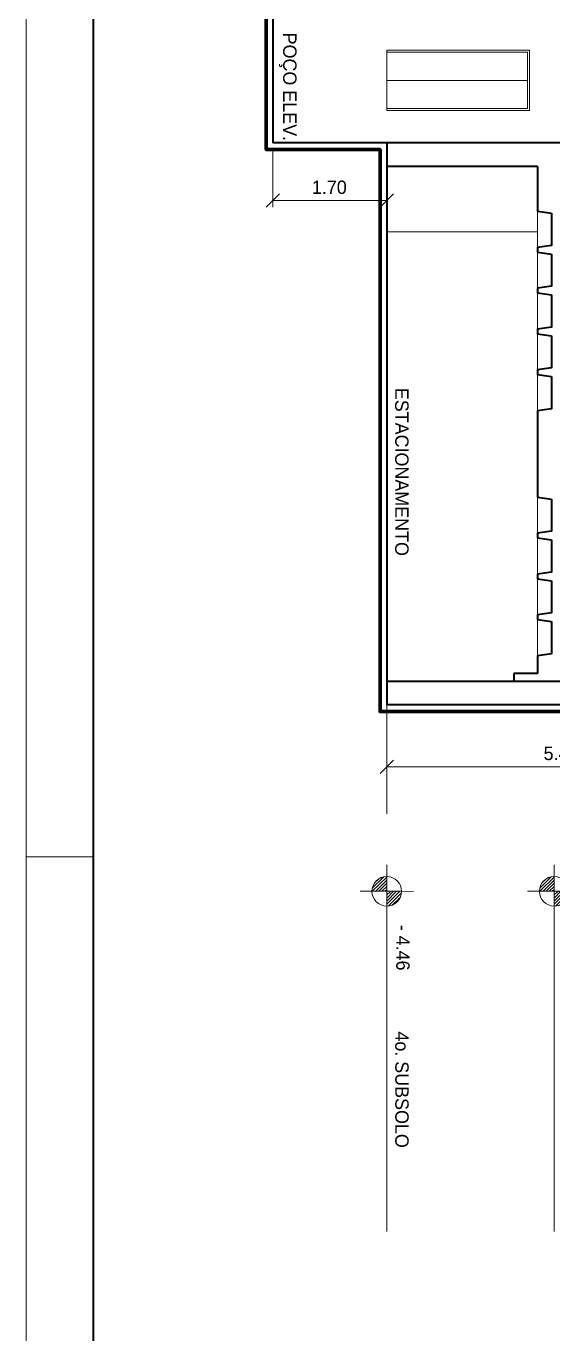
# Model space of a CAD drawing. Header units: metres. Extents: x -62 to 23, y -77 to 42.
# Drawn here: x -61.82 to -53.96, y -65.58 to -46.04 of the extents above; entities that cross this region are included whole.
import ezdxf
from ezdxf.enums import TextEntityAlignment as Align

# ---------------------------------------------------------------- set-up
doc = ezdxf.new("R2010")
doc.units = ezdxf.units.M
doc.header["$MEASUREMENT"] = 0
doc.linetypes.add('DGN Style 3', pattern=[2.76643, 1.976022, -0.790409])
for name, color, linetype, lineweight in [('1 - Eixos', 7, 'Continuous', 0), ('5 - Laje em Corte', 7, 'Continuous', 0), ('Level 1-1', 7, 'Continuous', 0), ('Level 12', 7, 'Continuous', 0), ('Level 41', 7, 'Continuous', 0), ('Level 63', 7, 'Continuous', 0)]:
    doc.layers.add(name, color=color, linetype=linetype, lineweight=lineweight)
doc.styles.add('Style-CIVIL', font='CIVIL.shx')
doc.styles.add('Style-INTL_ENGINEERING', font='INTL_ENGINEERING.shx')
doc.dimstyles.get("Standard").update_dxf_attribs({"dimtxt": 0.18, "dimasz": 0.18, "dimexe": 0.18, "dimexo": 0.0625, "dimgap": 0.09, "dimtad": 0, "dimtih": 1, "dimtoh": 1, "dimdec": 4, "dimzin": 1, "dimdsep": 46, "dimtxsty": 'Standard', "dimcen": 0, "dimadec": 0, "dimazin": 0, "dimtfac": 1, "dimtdec": 4, "dimtofl": 0, "dimtmove": 0, "dimatfit": 3, "dimfxl": 0, "dimtolj": 1, "dimtzin": 1, "dimarcsym": 0})

# ---------------------------------------------------------------- blocks, each defined once
blk = doc.blocks.new('*U40')
at = {"layer": 'Level 12', "color": 131, "linetype": 'Continuous', "lineweight": 0}
for p, q in [((0.851, -0.001), (0.851, 0.397)), ((0.851, 0.216), (1.065, 0)), ((0.897, 0.217), (1.066, 0.045)), ((1.249, 0), (-4.232, 0)), ((0.657, 0), (0.851, -0.195)), ((0.85, 0.169), (1.02, -0.001)), ((0.851, 0.12), (0.972, -0.001)), ((0.851, 0.076), (0.925, -0.001)), ((0.851, 0.028), (0.879, -0.001)), ((0.981, 0.178), (1.028, 0.13)), ((0.63, -0.021), (0.831, -0.219)), ((0.645, -0.082), (0.765, -0.204)), ((0.703, -0.001), (0.851, -0.147)), ((0.751, -0.001), (0.851, -0.1)), ((0.797, -0.001), (0.85, -0.054)), ((0.845, -0.001), (0.85, -0.007)), ((0.851, -0.001), (0.85, -0.398))]:
    blk.add_line(p, q, dxfattribs=at)
at = {"layer": 'Level 12', "color": 131, "linetype": 'Continuous', "lineweight": 0, "flags": 128}
for points in [[(0.851, 0.221, -0.414214), (1.072, 0), (1.071, -0.001), (0.851, -0.001), (0.851, 0.222)], [(0.851, -0.221, -0.414214), (0.63, 0), (0.63, -0.001), (0.851, -0.001), (0.851, -0.221)]]:
    blk.add_lwpolyline(points, format="xyb", close=True, dxfattribs=at)
at = {"layer": 'Level 12', "color": 131, "linetype": 'Continuous', "lineweight": 0}
blk.add_circle((0.851, 0), 0.221, dxfattribs=at)
blk = doc.blocks.new('*U41')
at = {"layer": 'Level 12', "color": 131, "linetype": 'Continuous', "lineweight": 0}
for p, q in [((0.851, -0.001), (0.851, 0.397)), ((0.851, 0.216), (1.065, 0)), ((0.897, 0.217), (1.066, 0.045)), ((1.249, 0), (-4.233, 0)), ((0.657, 0), (0.851, -0.195)), ((0.85, 0.169), (1.02, -0.001)), ((0.851, 0.12), (0.972, -0.001)), ((0.851, 0.076), (0.925, -0.001)), ((0.851, 0.028), (0.879, -0.001)), ((0.981, 0.178), (1.028, 0.13)), ((0.63, -0.021), (0.831, -0.219)), ((0.645, -0.082), (0.765, -0.204)), ((0.703, -0.001), (0.851, -0.147)), ((0.751, -0.001), (0.851, -0.1)), ((0.797, -0.001), (0.85, -0.054)), ((0.845, -0.001), (0.85, -0.007)), ((0.851, -0.001), (0.85, -0.398))]:
    blk.add_line(p, q, dxfattribs=at)
at = {"layer": 'Level 12', "color": 131, "linetype": 'Continuous', "lineweight": 0, "flags": 128}
for points in [[(0.851, 0.221, -0.414214), (1.072, 0), (1.071, -0.001), (0.851, -0.001), (0.851, 0.222)], [(0.851, -0.221, -0.414214), (0.63, 0), (0.63, -0.001), (0.851, -0.001), (0.851, -0.221)]]:
    blk.add_lwpolyline(points, format="xyb", close=True, dxfattribs=at)
at = {"layer": 'Level 12', "color": 131, "linetype": 'Continuous', "lineweight": 0}
blk.add_circle((0.851, 0), 0.221, dxfattribs=at)
blk = doc.blocks.new('*D305')
at = {"layer": 'Defpoints'}
for p in [(-58.137, -47.784), (-56.437, -47.784), (-58.137, -48.646), (-57.287, -48.646)]:
    blk.add_point(p, dxfattribs=at)
at = {"layer": 'Level 1-1', "color": 2, "linetype": 'Continuous', "lineweight": 0}
for p, q in [((-58.137, -47.884), (-58.137, -48.746)), ((-56.437, -47.884), (-56.437, -48.746)), ((-58.237, -48.746), (-58.037, -48.546)), ((-56.337, -48.546), (-56.537, -48.746)), ((-56.437, -48.646), (-58.137, -48.646))]:
    blk.add_line(p, q, dxfattribs=at)
at = {"layer": 'Level 1-1', "color": 2, "linetype": 'Continuous', "lineweight": 0, "style": 'Style-CIVIL'}
blk.add_text('1.70', height=0.2, dxfattribs=at).set_placement((-57.555, -48.446), align=Align.MIDDLE_LEFT)
blk = doc.blocks.new('_Oblique')
at = {"color": 0, "linetype": 'ByBlock', "lineweight": -2}
blk.add_line((0.5, 0.5), (-0.5, -0.5), dxfattribs=at)
blk = doc.blocks.new('*D307')
at = {"layer": 'Defpoints'}
for p in [(-56.437, -56.354), (-56.437, -57.104), (-53.707, -57.104), (-50.977, -57.853)]:
    blk.add_point(p, dxfattribs=at)
at = {"layer": 'Level 1-1', "color": 2, "linetype": 'Continuous', "lineweight": 0}
for p, q in [((-56.437, -56.454), (-56.437, -57.204)), ((-56.537, -57.204), (-56.337, -57.004)), ((-50.877, -57.004), (-51.077, -57.204)), ((-50.977, -57.753), (-50.977, -57.004)), ((-50.977, -57.104), (-56.437, -57.104))]:
    blk.add_line(p, q, dxfattribs=at)
at = {"layer": 'Level 1-1', "color": 2, "linetype": 'Continuous', "lineweight": 0, "style": 'Style-CIVIL'}
blk.add_text('5.460', height=0.2, dxfattribs=at).set_placement((-54.095, -56.904), align=Align.MIDDLE_LEFT)
blk = doc.blocks.new('*U340')
at = {"layer": 'Level 41', "color": 120, "linetype": 'Continuous', "lineweight": 0}
blk.add_line((-1.035, 0), (1.065, 0), dxfattribs=at)
at = {"layer": 'Level 41', "color": 120, "linetype": 'Continuous', "lineweight": 0, "flags": 128}
for points in [[(1.065, -0.45), (1.065, 0.45), (-1.065, 0.45), (-1.065, -0.45)], [(1.065, -0.42), (1.065, 0.42), (-1.035, 0.42), (-1.035, -0.42)]]:
    blk.add_lwpolyline(points, close=True, dxfattribs=at)

msp = doc.modelspace()

# ---------------------------------------------------------------- linework, layer by layer
at = {"layer": '1 - Eixos', "color": 91, "linetype": 'DGN Style 3', "lineweight": 0}
msp.add_line((-56.4374, -55.8289), (-56.4373, -58.5669), dxfattribs=at)
at = {"layer": '5 - Laje em Corte', "color": 1, "linetype": 'Continuous', "lineweight": 40}
for p, q in [((-58.1373, -45.9206), (-58.1373, -47.7845)), ((-50.9773, -47.7845), (-58.1373, -47.7845)), ((-56.4373, -47.7845), (-56.4373, -56.1789)), ((-54.1873, -48.1345), (-56.4373, -48.1345)), ((-51.2273, -55.8289), (-56.4373, -55.8289)), ((-54.1873, -55.7089), (-54.5373, -55.7089)), ((-54.5373, -55.7089), (-54.5373, -55.8289)), ((-50.9773, -56.1789), (-56.4373, -56.1789))]:
    msp.add_line(p, q, dxfattribs=at)
at = {"layer": '5 - Laje em Corte', "color": 1, "linetype": 'Continuous', "lineweight": 13}
for p, q in [((-54.1873, -51.7845), (-54.1873, -48.8045)), ((-54.1873, -55.4445), (-54.1873, -53.0745))]:
    msp.add_line(p, q, dxfattribs=at)
at = {"layer": '5 - Laje em Corte', "color": 7, "linetype": 'Continuous', "lineweight": 13}
msp.add_line((-54.1873, -49.1139), (-56.4373, -49.1139), dxfattribs=at)
at = {"layer": '5 - Laje em Corte', "color": 1, "linetype": 'Continuous', "lineweight": 140, "flags": 128}
msp.add_lwpolyline([(-53.7129, -13.2486), (-53.7129, -17.4694), (-53.5629, -17.4694), (-53.5629, -19.851), (-51.0773, -19.851), (-51.0773, -20.6531), (-52.3773, -20.6531), (-52.3773, -24.6957), (-51.3273, -24.6957), (-51.3273, -27.1987), (-51.0773, -27.1987), (-51.0773, -27.8814), (-56.5373, -27.8814), (-56.5373, -45.8206), (-58.2373, -45.8206), (-58.2373, -47.8845), (-56.5373, -47.8845), (-56.5373, -56.2789), (-51.0773, -56.2789), (-51.0773, -59.3463), (-52.6538, -59.3463), (-52.6538, -65.9487)], dxfattribs=at)
at = {"layer": '5 - Laje em Corte', "color": 1, "linetype": 'Continuous', "lineweight": 40, "flags": 128}
for points in [[(-54.1873, -48.1345), (-54.1873, -48.8045), (-53.9773, -48.8345)], [(-53.9773, -48.8345), (-53.9773, -49.3145), (-54.1873, -49.3445), (-54.1873, -49.4145), (-53.9773, -49.4445)], [(-53.9773, -49.4445), (-53.9773, -49.9245), (-54.1873, -49.9545), (-54.1873, -50.0245), (-53.9773, -50.0545)], [(-53.9773, -50.0545), (-53.9773, -50.5345), (-54.1873, -50.5645), (-54.1873, -50.6345), (-53.9773, -50.6645)], [(-53.9773, -50.6645), (-53.9773, -51.1445), (-54.1873, -51.1745), (-54.1873, -51.2445), (-53.9773, -51.2745)], [(-53.9773, -51.2745), (-53.9773, -51.7545), (-54.1873, -51.7845), (-54.1873, -53.0745)], [(-54.1873, -53.0745), (-53.9773, -53.1045)], [(-53.9773, -53.1045), (-53.9773, -53.5845), (-54.1873, -53.6145), (-54.1873, -53.6845), (-53.9773, -53.7145)], [(-53.9773, -53.7145), (-53.9773, -54.1945), (-54.1873, -54.2245), (-54.1873, -54.2945), (-53.9773, -54.3245)], [(-53.9773, -54.3245), (-53.9773, -54.8045), (-54.1873, -54.8345), (-54.1873, -54.9045), (-53.9773, -54.9345)], [(-53.9773, -54.9345), (-53.9773, -55.4145), (-54.1873, -55.4445), (-54.1873, -55.7089)]]:
    msp.add_lwpolyline(points, dxfattribs=at)
at = {"layer": 'Level 63', "color": 131, "linetype": 'Continuous', "lineweight": 40}
msp.add_line((-60.8205, 39.4525), (-60.8205, -75.9485), dxfattribs=at)
at = {"layer": 'Level 63', "color": 131, "linetype": 'Continuous', "lineweight": 0}
msp.add_line((-60.8205, -58.4475), (-61.8215, -58.4475), dxfattribs=at)
at = {"layer": 'Level 63', "color": 131, "linetype": 'Continuous', "lineweight": 0, "flags": 128}
msp.add_lwpolyline([(22.2795, -76.9485), (22.2795, 41.9525), (-61.8205, 41.9525), (-61.8205, -76.9485)], close=True, dxfattribs=at)
at = {"layer": 'Level 63', "color": 131, "linetype": 'Continuous', "lineweight": 13, "flags": 128}
msp.add_lwpolyline([(21.2805, -13.2486), (21.2805, -65.9487), (-60.8219, -65.9487), (-60.8219, -13.2486)], close=True, dxfattribs=at)

# ---------------------------------------------------------------- block references
at = {"layer": 'Level 12', "color": 131, "linetype": 'Continuous', "lineweight": 0, "xscale": 1.000004656620783, "yscale": 1.000004656620783, "zscale": 1.000004656620783, "rotation": 90}
for name, p in [('*U41', (-56.4369, -59.8156)), ('*U40', (-53.9369, -59.8156))]:
    msp.add_blockref(name, p, dxfattribs=at)
at = {"layer": 'Level 41', "color": 120, "linetype": 'Continuous', "lineweight": 0, "rotation": 180}
msp.add_blockref('*U340', (-55.3723, -46.8489), dxfattribs=at)

# ---------------------------------------------------------------- texts
at = {"layer": 'Level 12', "color": 2, "linetype": 'Continuous', "lineweight": 13, "style": 'Style-CIVIL'}
for s, p in [('- 4.46', (-56.2951, -59.4635)), ('4o. SUBSOLO', (-56.3103, -61.0573))]:
    msp.add_text(s, height=0.2, rotation=269.99999, dxfattribs=at).set_placement(p)
at = {"layer": 'Level 12', "color": 2, "linetype": 'Continuous', "lineweight": 13, "attachment_point": 5, "rotation": 270, "line_spacing_factor": 1.200006, "style": 'Style-INTL_ENGINEERING'}
for s, insert, char_height in [('POÇO ELEV.\\P', (-57.915, -46.9464), 0.2), ('ESTACIONAMENTO\\P', (-56.213, -52.6983), 0.199998)]:
    msp.add_mtext(s, dxfattribs=dict(at, insert=insert, char_height=char_height))

# ---------------------------------------------------------------- dimensions: what is measured, and where the dimension line sits
at = {"layer": 'Level 1-1', "color": 2, "linetype": 'Continuous', "lineweight": 0}
for base, p1, p2, override, picture, middle in [((-58.1373, -48.6463), (-56.4373, -47.7845), (-58.1373, -47.7845), {"dimtxt": 0.2, "dimasz": 0.2, "dimexe": 0.1, "dimexo": 0.1, "dimgap": 0.1, "dimtad": 1, "dimtih": 0, "dimtoh": 0, "dimdec": 2, "dimzin": 7, "dimtxsty": 'Style-CIVIL', "dimblk": 'Oblique', "dimclre": 2, "dimtdec": 2, "dimatfit": 1, "dimfrac": 2, "dimtolj": 0, "dimtzin": 7, "dimlwe": 0}, '*D305', (-57.2873, -48.6463)), ((-56.4373, -57.1039), (-50.9773, -57.8532), (-56.4373, -56.3544), {"dimtxt": 0.2, "dimasz": 0.2, "dimexe": 0.1, "dimexo": 0.1, "dimgap": 0.1, "dimtad": 1, "dimtih": 0, "dimtoh": 0, "dimdec": 3, "dimzin": 3, "dimtxsty": 'Style-CIVIL', "dimblk": 'Oblique', "dimclre": 2, "dimtdec": 3, "dimatfit": 1, "dimfrac": 2, "dimtolj": 0, "dimtzin": 3, "dimlwe": 0}, '*D307', (-53.7073, -57.1039))]:
    dim = msp.add_linear_dim(base=base, p1=p1, p2=p2, angle=180, dimstyle='Standard', override=override, dxfattribs=at)
    dim.commit()
    dim.dimension.update_dxf_attribs({"geometry": picture, "text_midpoint": middle})

doc.saveas('drawing.dxf')
